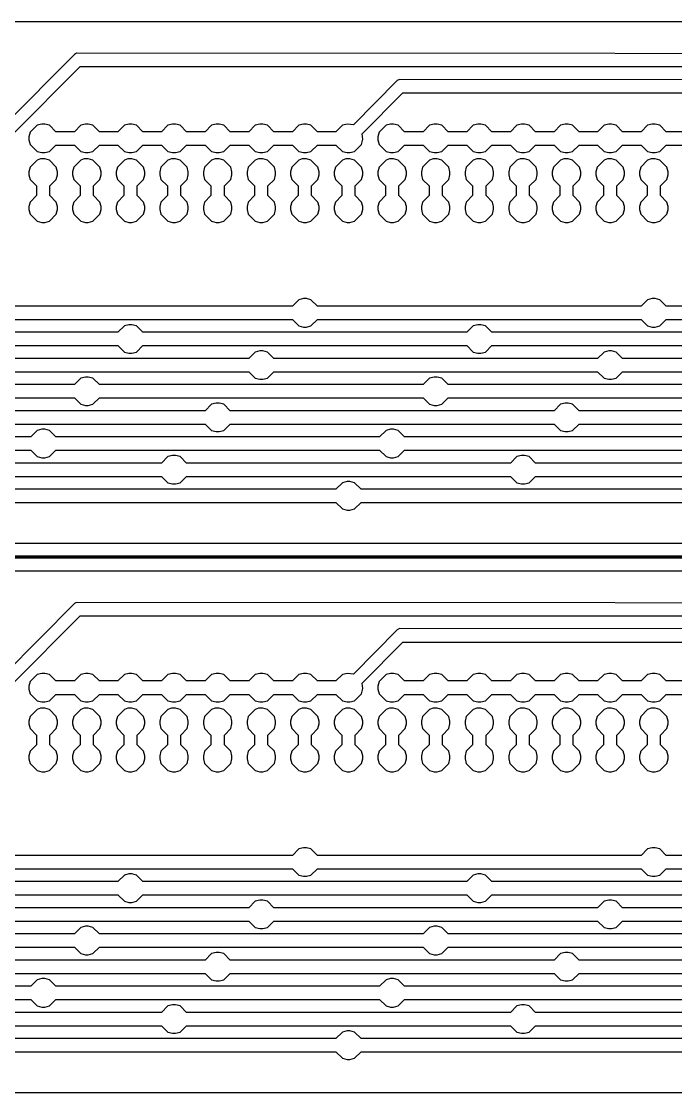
# Model space of a CAD drawing. Header units: millimetres. Extents: x -2 to 222, y 0 to 275.
# Drawn here: x 128.2 to 175.9, y 192 to 270 of the extents above; entities that cross this region are included whole.
import ezdxf

# ---------------------------------------------------------------- set-up
doc = ezdxf.new("R2010")
doc.units = ezdxf.units.MM
for name, color, linetype, lineweight, true_color in [('bottom', 1, 'CONTINUOUS', 25, 0xff0000), ('plocica', 7, 'CONTINUOUS', 25, 0x000000), ('rezanje', 3, 'CONTINUOUS', 200, 0x00ff00)]:
    doc.layers.add(name, color=color, linetype=linetype, lineweight=lineweight, true_color=true_color)

msp = doc.modelspace()

# ---------------------------------------------------------------- linework, layer by layer
at = {"layer": 'bottom'}
for points in [[(132.249333, 267.687), (132.249333, 267.687), (132.08, 267.602333), (127, 262.48)], [(210.650667, 267.644667), (132.249333, 267.687)], [(127.635, 261.802667), (132.503333, 266.713333), (210.312, 266.713333)], [(155.744333, 265.782), (155.744333, 265.782), (155.575, 265.697333), (152.4, 262.48), (151.976667, 262.522333), (151.595667, 262.437667), (151.13, 261.972), (149.775333, 261.972), (149.309667, 262.437667), (148.971, 262.522333), (148.759333, 262.522333), (148.420667, 262.437667), (147.955, 261.972), (146.600333, 261.972), (146.134667, 262.437667), (145.796, 262.522333), (145.584333, 262.522333), (145.245667, 262.437667), (144.78, 261.972), (143.425333, 261.972), (142.959667, 262.437667), (142.621, 262.522333), (142.409333, 262.522333), (142.070667, 262.437667), (141.605, 261.972), (140.250333, 261.972), (139.784667, 262.437667), (139.446, 262.522333), (139.234333, 262.522333), (138.895667, 262.437667), (138.43, 261.972), (137.075333, 261.972), (136.609667, 262.437667), (136.271, 262.522333), (136.059333, 262.522333), (135.720667, 262.437667), (135.255, 261.972), (133.900333, 261.972), (133.434667, 262.437667), (133.096, 262.522333), (132.884333, 262.522333), (132.545667, 262.437667), (132.08, 261.972), (130.725333, 261.972), (130.259667, 262.437667), (129.921, 262.522333), (129.709333, 262.522333), (129.370667, 262.437667), (128.862667, 261.929667), (128.778, 261.591), (128.778, 261.379333), (128.862667, 261.040667), (129.370667, 260.532667), (129.709333, 260.448), (129.921, 260.448), (130.259667, 260.532667), (130.725333, 260.998333), (132.08, 260.998333), (132.545667, 260.532667), (132.884333, 260.448), (133.096, 260.448), (133.434667, 260.532667), (133.900333, 260.998333), (135.255, 260.998333), (135.720667, 260.532667), (136.059333, 260.448), (136.271, 260.448), (136.609667, 260.532667), (137.075333, 260.998333), (138.43, 260.998333), (138.895667, 260.532667), (139.234333, 260.448), (139.446, 260.448), (139.784667, 260.532667), (140.250333, 260.998333), (141.605, 260.998333), (142.070667, 260.532667), (142.409333, 260.448), (142.621, 260.448), (142.959667, 260.532667), (143.425333, 260.998333), (144.78, 260.998333), (145.245667, 260.532667), (145.584333, 260.448), (145.796, 260.448), (146.134667, 260.532667), (146.600333, 260.998333), (147.955, 260.998333), (148.420667, 260.532667), (148.759333, 260.448), (148.971, 260.448), (149.309667, 260.532667), (149.775333, 260.998333), (151.13, 260.998333), (151.595667, 260.532667), (151.934333, 260.448), (152.146, 260.448), (152.484667, 260.532667), (152.992667, 261.040667), (153.077333, 261.421667), (153.035, 261.802667), (155.998333, 264.808333), (209.677, 264.808333)], [(210.015667, 265.739667), (155.744333, 265.782)], [(176.53, 261.972), (175.175333, 261.972), (174.709667, 262.437667), (174.371, 262.522333), (174.159333, 262.522333), (173.820667, 262.437667), (173.355, 261.972), (172.000333, 261.972), (171.534667, 262.437667), (171.196, 262.522333), (170.984333, 262.522333), (170.645667, 262.437667), (170.18, 261.972), (168.825333, 261.972), (168.359667, 262.437667), (168.021, 262.522333), (167.809333, 262.522333), (167.470667, 262.437667), (167.005, 261.972), (165.650333, 261.972), (165.184667, 262.437667), (164.846, 262.522333), (164.634333, 262.522333), (164.295667, 262.437667), (163.83, 261.972), (162.475333, 261.972), (162.009667, 262.437667), (161.671, 262.522333), (161.459333, 262.522333), (161.120667, 262.437667), (160.655, 261.972), (159.300333, 261.972), (158.834667, 262.437667), (158.496, 262.522333), (158.284333, 262.522333), (157.945667, 262.437667), (157.48, 261.972), (156.125333, 261.972), (155.659667, 262.437667), (155.321, 262.522333), (155.109333, 262.522333), (154.770667, 262.437667), (154.262667, 261.929667), (154.178, 261.591), (154.178, 261.379333), (154.262667, 261.040667), (154.770667, 260.532667), (155.109333, 260.448), (155.321, 260.448), (155.659667, 260.532667), (156.125333, 260.998333), (157.48, 260.998333), (157.945667, 260.532667), (158.284333, 260.448), (158.496, 260.448), (158.834667, 260.532667), (159.300333, 260.998333), (160.655, 260.998333), (161.120667, 260.532667), (161.459333, 260.448), (161.671, 260.448), (162.009667, 260.532667), (162.475333, 260.998333), (163.83, 260.998333), (164.295667, 260.532667), (164.634333, 260.448), (164.846, 260.448), (165.184667, 260.532667), (165.650333, 260.998333), (167.005, 260.998333), (167.470667, 260.532667), (167.809333, 260.448), (168.021, 260.448), (168.359667, 260.532667), (168.825333, 260.998333), (170.18, 260.998333), (170.645667, 260.532667), (170.984333, 260.448), (171.196, 260.448), (171.534667, 260.532667), (172.000333, 260.998333), (173.355, 260.998333), (173.820667, 260.532667), (174.159333, 260.448), (174.371, 260.448), (174.709667, 260.532667), (175.175333, 260.998333), (176.53, 260.998333)], [(129.624667, 259.982333), (129.624667, 259.982333), (129.370667, 259.897667), (128.862667, 259.389667), (128.778, 259.051), (128.778, 258.839333), (128.862667, 258.500667), (129.328333, 258.035), (129.328333, 257.315333), (128.862667, 256.849667), (128.778, 256.511), (128.778, 256.299333), (128.862667, 255.960667), (129.370667, 255.452667), (129.709333, 255.368), (129.921, 255.368), (130.259667, 255.452667), (130.767667, 255.960667), (130.852333, 256.299333), (130.852333, 256.511), (130.767667, 256.849667), (130.302, 257.315333), (130.302, 258.035), (130.767667, 258.500667), (130.852333, 258.839333), (130.852333, 259.051), (130.767667, 259.389667), (130.259667, 259.897667), (129.921, 259.982333), (129.624667, 259.982333)], [(132.799667, 259.982333), (132.799667, 259.982333), (132.545667, 259.897667), (132.037667, 259.389667), (131.953, 259.051), (131.953, 258.839333), (132.037667, 258.500667), (132.503333, 258.035), (132.503333, 257.315333), (132.037667, 256.849667), (131.953, 256.511), (131.953, 256.299333), (132.037667, 255.960667), (132.545667, 255.452667), (132.884333, 255.368), (133.096, 255.368), (133.434667, 255.452667), (133.942667, 255.960667), (134.027333, 256.299333), (134.027333, 256.511), (133.942667, 256.849667), (133.477, 257.315333), (133.477, 258.035), (133.942667, 258.500667), (134.027333, 258.839333), (134.027333, 259.051), (133.942667, 259.389667), (133.434667, 259.897667), (133.096, 259.982333), (132.799667, 259.982333)], [(135.974667, 259.982333), (135.974667, 259.982333), (135.720667, 259.897667), (135.212667, 259.389667), (135.128, 259.051), (135.128, 258.839333), (135.212667, 258.500667), (135.678333, 258.035), (135.678333, 257.315333), (135.212667, 256.849667), (135.128, 256.511), (135.128, 256.299333), (135.212667, 255.960667), (135.720667, 255.452667), (136.059333, 255.368), (136.271, 255.368), (136.609667, 255.452667), (137.117667, 255.960667), (137.202333, 256.299333), (137.202333, 256.511), (137.117667, 256.849667), (136.652, 257.315333), (136.652, 258.035), (137.117667, 258.500667), (137.202333, 258.839333), (137.202333, 259.051), (137.117667, 259.389667), (136.609667, 259.897667), (136.271, 259.982333), (135.974667, 259.982333)], [(139.149667, 259.982333), (139.149667, 259.982333), (138.895667, 259.897667), (138.387667, 259.389667), (138.303, 259.051), (138.303, 258.839333), (138.387667, 258.500667), (138.853333, 258.035), (138.853333, 257.315333), (138.387667, 256.849667), (138.303, 256.511), (138.303, 256.299333), (138.387667, 255.960667), (138.895667, 255.452667), (139.234333, 255.368), (139.446, 255.368), (139.784667, 255.452667), (140.292667, 255.960667), (140.377333, 256.299333), (140.377333, 256.511), (140.292667, 256.849667), (139.827, 257.315333), (139.827, 258.035), (140.292667, 258.500667), (140.377333, 258.839333), (140.377333, 259.051), (140.292667, 259.389667), (139.784667, 259.897667), (139.446, 259.982333), (139.149667, 259.982333)], [(142.324667, 259.982333), (142.324667, 259.982333), (142.070667, 259.897667), (141.562667, 259.389667), (141.478, 259.051), (141.478, 258.839333), (141.562667, 258.500667), (142.028333, 258.035), (142.028333, 257.315333), (141.562667, 256.849667), (141.478, 256.511), (141.478, 256.299333), (141.562667, 255.960667), (142.070667, 255.452667), (142.409333, 255.368), (142.621, 255.368), (142.959667, 255.452667), (143.467667, 255.960667), (143.552333, 256.299333), (143.552333, 256.511), (143.467667, 256.849667), (143.002, 257.315333), (143.002, 258.035), (143.467667, 258.500667), (143.552333, 258.839333), (143.552333, 259.051), (143.467667, 259.389667), (142.959667, 259.897667), (142.621, 259.982333), (142.324667, 259.982333)], [(145.499667, 259.982333), (145.499667, 259.982333), (145.245667, 259.897667), (144.737667, 259.389667), (144.653, 259.051), (144.653, 258.839333), (144.737667, 258.500667), (145.203333, 258.035), (145.203333, 257.315333), (144.737667, 256.849667), (144.653, 256.511), (144.653, 256.299333), (144.737667, 255.960667), (145.245667, 255.452667), (145.584333, 255.368), (145.796, 255.368), (146.134667, 255.452667), (146.642667, 255.960667), (146.727333, 256.299333), (146.727333, 256.511), (146.642667, 256.849667), (146.177, 257.315333), (146.177, 258.035), (146.642667, 258.500667), (146.727333, 258.839333), (146.727333, 259.051), (146.642667, 259.389667), (146.134667, 259.897667), (145.796, 259.982333), (145.499667, 259.982333)], [(148.674667, 259.982333), (148.674667, 259.982333), (148.420667, 259.897667), (147.912667, 259.389667), (147.828, 259.051), (147.828, 258.839333), (147.912667, 258.500667), (148.378333, 258.035), (148.378333, 257.315333), (147.912667, 256.849667), (147.828, 256.511), (147.828, 256.299333), (147.912667, 255.960667), (148.420667, 255.452667), (148.759333, 255.368), (148.971, 255.368), (149.309667, 255.452667), (149.817667, 255.960667), (149.902333, 256.299333), (149.902333, 256.511), (149.817667, 256.849667), (149.352, 257.315333), (149.352, 258.035), (149.817667, 258.500667), (149.902333, 258.839333), (149.902333, 259.051), (149.817667, 259.389667), (149.309667, 259.897667), (148.971, 259.982333), (148.674667, 259.982333)], [(151.849667, 259.982333), (151.849667, 259.982333), (151.595667, 259.897667), (151.087667, 259.389667), (151.003, 259.051), (151.003, 258.839333), (151.087667, 258.500667), (151.553333, 258.035), (151.553333, 257.315333), (151.087667, 256.849667), (151.003, 256.511), (151.003, 256.299333), (151.087667, 255.960667), (151.595667, 255.452667), (151.934333, 255.368), (152.146, 255.368), (152.484667, 255.452667), (152.992667, 255.960667), (153.077333, 256.299333), (153.077333, 256.511), (152.992667, 256.849667), (152.527, 257.315333), (152.527, 258.035), (152.992667, 258.500667), (153.077333, 258.839333), (153.077333, 259.051), (152.992667, 259.389667), (152.484667, 259.897667), (152.146, 259.982333), (151.849667, 259.982333)], [(155.024667, 259.982333), (155.024667, 259.982333), (154.770667, 259.897667), (154.262667, 259.389667), (154.178, 259.051), (154.178, 258.839333), (154.262667, 258.500667), (154.728333, 258.035), (154.728333, 257.315333), (154.262667, 256.849667), (154.178, 256.511), (154.178, 256.299333), (154.262667, 255.960667), (154.770667, 255.452667), (155.109333, 255.368), (155.321, 255.368), (155.659667, 255.452667), (156.167667, 255.960667), (156.252333, 256.299333), (156.252333, 256.511), (156.167667, 256.849667), (155.702, 257.315333), (155.702, 258.035), (156.167667, 258.500667), (156.252333, 258.839333), (156.252333, 259.051), (156.167667, 259.389667), (155.659667, 259.897667), (155.321, 259.982333), (155.024667, 259.982333)], [(158.199667, 259.982333), (158.199667, 259.982333), (157.945667, 259.897667), (157.437667, 259.389667), (157.353, 259.051), (157.353, 258.839333), (157.437667, 258.500667), (157.903333, 258.035), (157.903333, 257.315333), (157.437667, 256.849667), (157.353, 256.511), (157.353, 256.299333), (157.437667, 255.960667), (157.945667, 255.452667), (158.284333, 255.368), (158.496, 255.368), (158.834667, 255.452667), (159.342667, 255.960667), (159.427333, 256.299333), (159.427333, 256.511), (159.342667, 256.849667), (158.877, 257.315333), (158.877, 258.035), (159.342667, 258.500667), (159.427333, 258.839333), (159.427333, 259.051), (159.342667, 259.389667), (158.834667, 259.897667), (158.496, 259.982333), (158.199667, 259.982333)], [(161.374667, 259.982333), (161.374667, 259.982333), (161.120667, 259.897667), (160.612667, 259.389667), (160.528, 259.051), (160.528, 258.839333), (160.612667, 258.500667), (161.078333, 258.035), (161.078333, 257.315333), (160.612667, 256.849667), (160.528, 256.511), (160.528, 256.299333), (160.612667, 255.960667), (161.120667, 255.452667), (161.459333, 255.368), (161.671, 255.368), (162.009667, 255.452667), (162.517667, 255.960667), (162.602333, 256.299333), (162.602333, 256.511), (162.517667, 256.849667), (162.052, 257.315333), (162.052, 258.035), (162.517667, 258.500667), (162.602333, 258.839333), (162.602333, 259.051), (162.517667, 259.389667), (162.009667, 259.897667), (161.671, 259.982333), (161.374667, 259.982333)], [(164.549667, 259.982333), (164.549667, 259.982333), (164.295667, 259.897667), (163.787667, 259.389667), (163.703, 259.051), (163.703, 258.839333), (163.787667, 258.500667), (164.253333, 258.035), (164.253333, 257.315333), (163.787667, 256.849667), (163.703, 256.511), (163.703, 256.299333), (163.787667, 255.960667), (164.295667, 255.452667), (164.634333, 255.368), (164.846, 255.368), (165.184667, 255.452667), (165.692667, 255.960667), (165.777333, 256.299333), (165.777333, 256.511), (165.692667, 256.849667), (165.227, 257.315333), (165.227, 258.035), (165.692667, 258.500667), (165.777333, 258.839333), (165.777333, 259.051), (165.692667, 259.389667), (165.184667, 259.897667), (164.846, 259.982333), (164.549667, 259.982333)], [(167.724667, 259.982333), (167.724667, 259.982333), (167.470667, 259.897667), (166.962667, 259.389667), (166.878, 259.051), (166.878, 258.839333), (166.962667, 258.500667), (167.428333, 258.035), (167.428333, 257.315333), (166.962667, 256.849667), (166.878, 256.511), (166.878, 256.299333), (166.962667, 255.960667), (167.470667, 255.452667), (167.809333, 255.368), (168.021, 255.368), (168.359667, 255.452667), (168.867667, 255.960667), (168.952333, 256.299333), (168.952333, 256.511), (168.867667, 256.849667), (168.402, 257.315333), (168.402, 258.035), (168.867667, 258.500667), (168.952333, 258.839333), (168.952333, 259.051), (168.867667, 259.389667), (168.359667, 259.897667), (168.021, 259.982333), (167.724667, 259.982333)], [(170.899667, 259.982333), (170.899667, 259.982333), (170.645667, 259.897667), (170.137667, 259.389667), (170.053, 259.051), (170.053, 258.839333), (170.137667, 258.500667), (170.603333, 258.035), (170.603333, 257.315333), (170.137667, 256.849667), (170.053, 256.511), (170.053, 256.299333), (170.137667, 255.960667), (170.645667, 255.452667), (170.984333, 255.368), (171.196, 255.368), (171.534667, 255.452667), (172.042667, 255.960667), (172.127333, 256.299333), (172.127333, 256.511), (172.042667, 256.849667), (171.577, 257.315333), (171.577, 258.035), (172.042667, 258.500667), (172.127333, 258.839333), (172.127333, 259.051), (172.042667, 259.389667), (171.534667, 259.897667), (171.196, 259.982333), (170.899667, 259.982333)], [(174.074667, 259.982333), (174.074667, 259.982333), (173.820667, 259.897667), (173.312667, 259.389667), (173.228, 259.051), (173.228, 258.839333), (173.312667, 258.500667), (173.778333, 258.035), (173.778333, 257.315333), (173.312667, 256.849667), (173.228, 256.511), (173.228, 256.299333), (173.312667, 255.960667), (173.820667, 255.452667), (174.159333, 255.368), (174.371, 255.368), (174.709667, 255.452667), (175.217667, 255.960667), (175.302333, 256.299333), (175.302333, 256.511), (175.217667, 256.849667), (174.752, 257.315333), (174.752, 258.035), (175.217667, 258.500667), (175.302333, 258.839333), (175.302333, 259.051), (175.217667, 259.389667), (174.709667, 259.897667), (174.371, 259.982333), (174.074667, 259.982333)], [(212.555667, 254.944667), (212.555667, 254.944667), (212.555667, 253.420667), (208.364667, 249.272), (200.575333, 249.272), (200.109667, 249.737667), (199.771, 249.822333), (199.559333, 249.822333), (199.220667, 249.737667), (198.755, 249.272), (175.175333, 249.272), (174.709667, 249.737667), (174.371, 249.822333), (174.159333, 249.822333), (173.820667, 249.737667), (173.355, 249.272), (149.775333, 249.272), (149.309667, 249.737667), (148.971, 249.822333), (148.759333, 249.822333), (148.420667, 249.737667), (147.955, 249.272), (124.375333, 249.272)], [(124.375333, 248.298333), (147.955, 248.298333), (148.420667, 247.832667), (148.759333, 247.748), (148.971, 247.748), (149.309667, 247.832667), (149.775333, 248.298333), (173.355, 248.298333), (173.820667, 247.832667), (174.159333, 247.748), (174.371, 247.748), (174.709667, 247.832667), (175.175333, 248.298333), (198.755, 248.298333)], [(186.055, 247.367), (162.475333, 247.367), (162.009667, 247.832667), (161.671, 247.917333), (161.459333, 247.917333), (161.120667, 247.832667), (160.655, 247.367), (137.075333, 247.367), (136.609667, 247.832667), (136.271, 247.917333), (136.059333, 247.917333), (135.720667, 247.832667), (135.255, 247.367), (111.675333, 247.367)], [(111.675333, 246.393333), (135.255, 246.393333), (135.720667, 245.927667), (136.059333, 245.843), (136.271, 245.843), (136.609667, 245.927667), (137.075333, 246.393333), (160.655, 246.393333), (161.120667, 245.927667), (161.459333, 245.843), (161.671, 245.843), (162.009667, 245.927667), (162.475333, 246.393333), (186.055, 246.393333)], [(195.58, 245.462), (172.000333, 245.462), (171.534667, 245.927667), (171.196, 246.012333), (170.984333, 246.012333), (170.645667, 245.927667), (170.18, 245.462), (146.600333, 245.462), (146.134667, 245.927667), (145.796, 246.012333), (145.584333, 246.012333), (145.245667, 245.927667), (144.78, 245.462), (121.200333, 245.462)], [(121.200333, 244.488333), (144.78, 244.488333), (145.245667, 244.022667), (145.584333, 243.938), (145.796, 243.938), (146.134667, 244.022667), (146.600333, 244.488333), (170.18, 244.488333), (170.645667, 244.022667), (170.984333, 243.938), (171.196, 243.938), (171.534667, 244.022667), (172.000333, 244.488333), (195.58, 244.488333)], [(182.88, 243.557), (159.300333, 243.557), (158.834667, 244.022667), (158.496, 244.107333), (158.284333, 244.107333), (157.945667, 244.022667), (157.48, 243.557), (133.900333, 243.557), (133.434667, 244.022667), (133.096, 244.107333), (132.884333, 244.107333), (132.545667, 244.022667), (132.08, 243.557), (108.500333, 243.557)], [(108.500333, 242.583333), (132.08, 242.583333), (132.545667, 242.117667), (132.884333, 242.033), (133.096, 242.033), (133.434667, 242.117667), (133.900333, 242.583333), (157.48, 242.583333), (157.945667, 242.117667), (158.284333, 242.033), (158.496, 242.033), (158.834667, 242.117667), (159.300333, 242.583333), (182.88, 242.583333)], [(192.405, 241.652), (168.825333, 241.652), (168.359667, 242.117667), (168.021, 242.202333), (167.809333, 242.202333), (167.470667, 242.117667), (167.005, 241.652), (143.425333, 241.652), (142.959667, 242.117667), (142.621, 242.202333), (142.409333, 242.202333), (142.070667, 242.117667), (141.605, 241.652), (118.025333, 241.652)], [(179.705, 239.747), (156.125333, 239.747), (155.659667, 240.212667), (155.321, 240.297333), (155.109333, 240.297333), (154.770667, 240.212667), (154.305, 239.747), (130.725333, 239.747), (130.259667, 240.212667), (129.921, 240.297333), (129.709333, 240.297333), (129.370667, 240.212667), (128.905, 239.747), (105.325333, 239.747)], [(118.025333, 240.678333), (141.605, 240.678333), (142.070667, 240.212667), (142.409333, 240.128), (142.621, 240.128), (142.959667, 240.212667), (143.425333, 240.678333), (167.005, 240.678333), (167.470667, 240.212667), (167.809333, 240.128), (168.021, 240.128), (168.359667, 240.212667), (168.825333, 240.678333), (192.405, 240.678333)], [(105.325333, 238.773333), (128.905, 238.773333), (129.370667, 238.307667), (129.709333, 238.223), (129.921, 238.223), (130.259667, 238.307667), (130.725333, 238.773333), (154.305, 238.773333), (154.770667, 238.307667), (155.109333, 238.223), (155.321, 238.223), (155.659667, 238.307667), (156.125333, 238.773333), (179.705, 238.773333)], [(189.23, 237.842), (165.650333, 237.842), (165.184667, 238.307667), (164.846, 238.392333), (164.634333, 238.392333), (164.295667, 238.307667), (163.83, 237.842), (140.250333, 237.842), (139.784667, 238.307667), (139.446, 238.392333), (139.234333, 238.392333), (138.895667, 238.307667), (138.43, 237.842), (114.850333, 237.842)], [(114.850333, 236.868333), (138.43, 236.868333), (138.895667, 236.402667), (139.234333, 236.318), (139.446, 236.318), (139.784667, 236.402667), (140.250333, 236.868333), (163.83, 236.868333), (164.295667, 236.402667), (164.634333, 236.318), (164.846, 236.318), (165.184667, 236.402667), (165.650333, 236.868333), (189.23, 236.868333)], [(176.53, 235.937), (152.950333, 235.937), (152.484667, 236.402667), (152.146, 236.487333), (151.934333, 236.487333), (151.595667, 236.402667), (151.13, 235.937), (127.550333, 235.937)], [(127.550333, 234.963333), (151.13, 234.963333), (151.595667, 234.497667), (151.934333, 234.413), (152.146, 234.413), (152.484667, 234.497667), (152.950333, 234.963333), (176.53, 234.963333)], [(132.249333, 227.687), (132.249333, 227.687), (132.08, 227.602333), (127, 222.48)], [(210.650667, 227.644667), (132.249333, 227.687)], [(127.635, 221.802667), (132.503333, 226.713333), (210.312, 226.713333)], [(155.744333, 225.782), (155.744333, 225.782), (155.575, 225.697333), (152.4, 222.48), (151.976667, 222.522333), (151.595667, 222.437667), (151.13, 221.972), (149.775333, 221.972), (149.309667, 222.437667), (148.971, 222.522333), (148.759333, 222.522333), (148.420667, 222.437667), (147.955, 221.972), (146.600333, 221.972), (146.134667, 222.437667), (145.796, 222.522333), (145.584333, 222.522333), (145.245667, 222.437667), (144.78, 221.972), (143.425333, 221.972), (142.959667, 222.437667), (142.621, 222.522333), (142.409333, 222.522333), (142.070667, 222.437667), (141.605, 221.972), (140.250333, 221.972), (139.784667, 222.437667), (139.446, 222.522333), (139.234333, 222.522333), (138.895667, 222.437667), (138.43, 221.972), (137.075333, 221.972), (136.609667, 222.437667), (136.271, 222.522333), (136.059333, 222.522333), (135.720667, 222.437667), (135.255, 221.972), (133.900333, 221.972), (133.434667, 222.437667), (133.096, 222.522333), (132.884333, 222.522333), (132.545667, 222.437667), (132.08, 221.972), (130.725333, 221.972), (130.259667, 222.437667), (129.921, 222.522333), (129.709333, 222.522333), (129.370667, 222.437667), (128.862667, 221.929667), (128.778, 221.591), (128.778, 221.379333), (128.862667, 221.040667), (129.370667, 220.532667), (129.709333, 220.448), (129.921, 220.448), (130.259667, 220.532667), (130.725333, 220.998333), (132.08, 220.998333), (132.545667, 220.532667), (132.884333, 220.448), (133.096, 220.448), (133.434667, 220.532667), (133.900333, 220.998333), (135.255, 220.998333), (135.720667, 220.532667), (136.059333, 220.448), (136.271, 220.448), (136.609667, 220.532667), (137.075333, 220.998333), (138.43, 220.998333), (138.895667, 220.532667), (139.234333, 220.448), (139.446, 220.448), (139.784667, 220.532667), (140.250333, 220.998333), (141.605, 220.998333), (142.070667, 220.532667), (142.409333, 220.448), (142.621, 220.448), (142.959667, 220.532667), (143.425333, 220.998333), (144.78, 220.998333), (145.245667, 220.532667), (145.584333, 220.448), (145.796, 220.448), (146.134667, 220.532667), (146.600333, 220.998333), (147.955, 220.998333), (148.420667, 220.532667), (148.759333, 220.448), (148.971, 220.448), (149.309667, 220.532667), (149.775333, 220.998333), (151.13, 220.998333), (151.595667, 220.532667), (151.934333, 220.448), (152.146, 220.448), (152.484667, 220.532667), (152.992667, 221.040667), (153.077333, 221.421667), (153.035, 221.802667), (155.998333, 224.808333), (209.677, 224.808333)], [(210.015667, 225.739667), (155.744333, 225.782)], [(176.53, 221.972), (175.175333, 221.972), (174.709667, 222.437667), (174.371, 222.522333), (174.159333, 222.522333), (173.820667, 222.437667), (173.355, 221.972), (172.000333, 221.972), (171.534667, 222.437667), (171.196, 222.522333), (170.984333, 222.522333), (170.645667, 222.437667), (170.18, 221.972), (168.825333, 221.972), (168.359667, 222.437667), (168.021, 222.522333), (167.809333, 222.522333), (167.470667, 222.437667), (167.005, 221.972), (165.650333, 221.972), (165.184667, 222.437667), (164.846, 222.522333), (164.634333, 222.522333), (164.295667, 222.437667), (163.83, 221.972), (162.475333, 221.972), (162.009667, 222.437667), (161.671, 222.522333), (161.459333, 222.522333), (161.120667, 222.437667), (160.655, 221.972), (159.300333, 221.972), (158.834667, 222.437667), (158.496, 222.522333), (158.284333, 222.522333), (157.945667, 222.437667), (157.48, 221.972), (156.125333, 221.972), (155.659667, 222.437667), (155.321, 222.522333), (155.109333, 222.522333), (154.770667, 222.437667), (154.262667, 221.929667), (154.178, 221.591), (154.178, 221.379333), (154.262667, 221.040667), (154.770667, 220.532667), (155.109333, 220.448), (155.321, 220.448), (155.659667, 220.532667), (156.125333, 220.998333), (157.48, 220.998333), (157.945667, 220.532667), (158.284333, 220.448), (158.496, 220.448), (158.834667, 220.532667), (159.300333, 220.998333), (160.655, 220.998333), (161.120667, 220.532667), (161.459333, 220.448), (161.671, 220.448), (162.009667, 220.532667), (162.475333, 220.998333), (163.83, 220.998333), (164.295667, 220.532667), (164.634333, 220.448), (164.846, 220.448), (165.184667, 220.532667), (165.650333, 220.998333), (167.005, 220.998333), (167.470667, 220.532667), (167.809333, 220.448), (168.021, 220.448), (168.359667, 220.532667), (168.825333, 220.998333), (170.18, 220.998333), (170.645667, 220.532667), (170.984333, 220.448), (171.196, 220.448), (171.534667, 220.532667), (172.000333, 220.998333), (173.355, 220.998333), (173.820667, 220.532667), (174.159333, 220.448), (174.371, 220.448), (174.709667, 220.532667), (175.175333, 220.998333), (176.53, 220.998333)], [(129.624667, 219.982333), (129.624667, 219.982333), (129.370667, 219.897667), (128.862667, 219.389667), (128.778, 219.051), (128.778, 218.839333), (128.862667, 218.500667), (129.328333, 218.035), (129.328333, 217.315333), (128.862667, 216.849667), (128.778, 216.511), (128.778, 216.299333), (128.862667, 215.960667), (129.370667, 215.452667), (129.709333, 215.368), (129.921, 215.368), (130.259667, 215.452667), (130.767667, 215.960667), (130.852333, 216.299333), (130.852333, 216.511), (130.767667, 216.849667), (130.302, 217.315333), (130.302, 218.035), (130.767667, 218.500667), (130.852333, 218.839333), (130.852333, 219.051), (130.767667, 219.389667), (130.259667, 219.897667), (129.921, 219.982333), (129.624667, 219.982333)], [(132.799667, 219.982333), (132.799667, 219.982333), (132.545667, 219.897667), (132.037667, 219.389667), (131.953, 219.051), (131.953, 218.839333), (132.037667, 218.500667), (132.503333, 218.035), (132.503333, 217.315333), (132.037667, 216.849667), (131.953, 216.511), (131.953, 216.299333), (132.037667, 215.960667), (132.545667, 215.452667), (132.884333, 215.368), (133.096, 215.368), (133.434667, 215.452667), (133.942667, 215.960667), (134.027333, 216.299333), (134.027333, 216.511), (133.942667, 216.849667), (133.477, 217.315333), (133.477, 218.035), (133.942667, 218.500667), (134.027333, 218.839333), (134.027333, 219.051), (133.942667, 219.389667), (133.434667, 219.897667), (133.096, 219.982333), (132.799667, 219.982333)], [(135.974667, 219.982333), (135.974667, 219.982333), (135.720667, 219.897667), (135.212667, 219.389667), (135.128, 219.051), (135.128, 218.839333), (135.212667, 218.500667), (135.678333, 218.035), (135.678333, 217.315333), (135.212667, 216.849667), (135.128, 216.511), (135.128, 216.299333), (135.212667, 215.960667), (135.720667, 215.452667), (136.059333, 215.368), (136.271, 215.368), (136.609667, 215.452667), (137.117667, 215.960667), (137.202333, 216.299333), (137.202333, 216.511), (137.117667, 216.849667), (136.652, 217.315333), (136.652, 218.035), (137.117667, 218.500667), (137.202333, 218.839333), (137.202333, 219.051), (137.117667, 219.389667), (136.609667, 219.897667), (136.271, 219.982333), (135.974667, 219.982333)], [(139.149667, 219.982333), (139.149667, 219.982333), (138.895667, 219.897667), (138.387667, 219.389667), (138.303, 219.051), (138.303, 218.839333), (138.387667, 218.500667), (138.853333, 218.035), (138.853333, 217.315333), (138.387667, 216.849667), (138.303, 216.511), (138.303, 216.299333), (138.387667, 215.960667), (138.895667, 215.452667), (139.234333, 215.368), (139.446, 215.368), (139.784667, 215.452667), (140.292667, 215.960667), (140.377333, 216.299333), (140.377333, 216.511), (140.292667, 216.849667), (139.827, 217.315333), (139.827, 218.035), (140.292667, 218.500667), (140.377333, 218.839333), (140.377333, 219.051), (140.292667, 219.389667), (139.784667, 219.897667), (139.446, 219.982333), (139.149667, 219.982333)], [(142.324667, 219.982333), (142.324667, 219.982333), (142.070667, 219.897667), (141.562667, 219.389667), (141.478, 219.051), (141.478, 218.839333), (141.562667, 218.500667), (142.028333, 218.035), (142.028333, 217.315333), (141.562667, 216.849667), (141.478, 216.511), (141.478, 216.299333), (141.562667, 215.960667), (142.070667, 215.452667), (142.409333, 215.368), (142.621, 215.368), (142.959667, 215.452667), (143.467667, 215.960667), (143.552333, 216.299333), (143.552333, 216.511), (143.467667, 216.849667), (143.002, 217.315333), (143.002, 218.035), (143.467667, 218.500667), (143.552333, 218.839333), (143.552333, 219.051), (143.467667, 219.389667), (142.959667, 219.897667), (142.621, 219.982333), (142.324667, 219.982333)], [(145.499667, 219.982333), (145.499667, 219.982333), (145.245667, 219.897667), (144.737667, 219.389667), (144.653, 219.051), (144.653, 218.839333), (144.737667, 218.500667), (145.203333, 218.035), (145.203333, 217.315333), (144.737667, 216.849667), (144.653, 216.511), (144.653, 216.299333), (144.737667, 215.960667), (145.245667, 215.452667), (145.584333, 215.368), (145.796, 215.368), (146.134667, 215.452667), (146.642667, 215.960667), (146.727333, 216.299333), (146.727333, 216.511), (146.642667, 216.849667), (146.177, 217.315333), (146.177, 218.035), (146.642667, 218.500667), (146.727333, 218.839333), (146.727333, 219.051), (146.642667, 219.389667), (146.134667, 219.897667), (145.796, 219.982333), (145.499667, 219.982333)], [(148.674667, 219.982333), (148.674667, 219.982333), (148.420667, 219.897667), (147.912667, 219.389667), (147.828, 219.051), (147.828, 218.839333), (147.912667, 218.500667), (148.378333, 218.035), (148.378333, 217.315333), (147.912667, 216.849667), (147.828, 216.511), (147.828, 216.299333), (147.912667, 215.960667), (148.420667, 215.452667), (148.759333, 215.368), (148.971, 215.368), (149.309667, 215.452667), (149.817667, 215.960667), (149.902333, 216.299333), (149.902333, 216.511), (149.817667, 216.849667), (149.352, 217.315333), (149.352, 218.035), (149.817667, 218.500667), (149.902333, 218.839333), (149.902333, 219.051), (149.817667, 219.389667), (149.309667, 219.897667), (148.971, 219.982333), (148.674667, 219.982333)], [(151.849667, 219.982333), (151.849667, 219.982333), (151.595667, 219.897667), (151.087667, 219.389667), (151.003, 219.051), (151.003, 218.839333), (151.087667, 218.500667), (151.553333, 218.035), (151.553333, 217.315333), (151.087667, 216.849667), (151.003, 216.511), (151.003, 216.299333), (151.087667, 215.960667), (151.595667, 215.452667), (151.934333, 215.368), (152.146, 215.368), (152.484667, 215.452667), (152.992667, 215.960667), (153.077333, 216.299333), (153.077333, 216.511), (152.992667, 216.849667), (152.527, 217.315333), (152.527, 218.035), (152.992667, 218.500667), (153.077333, 218.839333), (153.077333, 219.051), (152.992667, 219.389667), (152.484667, 219.897667), (152.146, 219.982333), (151.849667, 219.982333)], [(155.024667, 219.982333), (155.024667, 219.982333), (154.770667, 219.897667), (154.262667, 219.389667), (154.178, 219.051), (154.178, 218.839333), (154.262667, 218.500667), (154.728333, 218.035), (154.728333, 217.315333), (154.262667, 216.849667), (154.178, 216.511), (154.178, 216.299333), (154.262667, 215.960667), (154.770667, 215.452667), (155.109333, 215.368), (155.321, 215.368), (155.659667, 215.452667), (156.167667, 215.960667), (156.252333, 216.299333), (156.252333, 216.511), (156.167667, 216.849667), (155.702, 217.315333), (155.702, 218.035), (156.167667, 218.500667), (156.252333, 218.839333), (156.252333, 219.051), (156.167667, 219.389667), (155.659667, 219.897667), (155.321, 219.982333), (155.024667, 219.982333)], [(158.199667, 219.982333), (158.199667, 219.982333), (157.945667, 219.897667), (157.437667, 219.389667), (157.353, 219.051), (157.353, 218.839333), (157.437667, 218.500667), (157.903333, 218.035), (157.903333, 217.315333), (157.437667, 216.849667), (157.353, 216.511), (157.353, 216.299333), (157.437667, 215.960667), (157.945667, 215.452667), (158.284333, 215.368), (158.496, 215.368), (158.834667, 215.452667), (159.342667, 215.960667), (159.427333, 216.299333), (159.427333, 216.511), (159.342667, 216.849667), (158.877, 217.315333), (158.877, 218.035), (159.342667, 218.500667), (159.427333, 218.839333), (159.427333, 219.051), (159.342667, 219.389667), (158.834667, 219.897667), (158.496, 219.982333), (158.199667, 219.982333)], [(161.374667, 219.982333), (161.374667, 219.982333), (161.120667, 219.897667), (160.612667, 219.389667), (160.528, 219.051), (160.528, 218.839333), (160.612667, 218.500667), (161.078333, 218.035), (161.078333, 217.315333), (160.612667, 216.849667), (160.528, 216.511), (160.528, 216.299333), (160.612667, 215.960667), (161.120667, 215.452667), (161.459333, 215.368), (161.671, 215.368), (162.009667, 215.452667), (162.517667, 215.960667), (162.602333, 216.299333), (162.602333, 216.511), (162.517667, 216.849667), (162.052, 217.315333), (162.052, 218.035), (162.517667, 218.500667), (162.602333, 218.839333), (162.602333, 219.051), (162.517667, 219.389667), (162.009667, 219.897667), (161.671, 219.982333), (161.374667, 219.982333)], [(164.549667, 219.982333), (164.549667, 219.982333), (164.295667, 219.897667), (163.787667, 219.389667), (163.703, 219.051), (163.703, 218.839333), (163.787667, 218.500667), (164.253333, 218.035), (164.253333, 217.315333), (163.787667, 216.849667), (163.703, 216.511), (163.703, 216.299333), (163.787667, 215.960667), (164.295667, 215.452667), (164.634333, 215.368), (164.846, 215.368), (165.184667, 215.452667), (165.692667, 215.960667), (165.777333, 216.299333), (165.777333, 216.511), (165.692667, 216.849667), (165.227, 217.315333), (165.227, 218.035), (165.692667, 218.500667), (165.777333, 218.839333), (165.777333, 219.051), (165.692667, 219.389667), (165.184667, 219.897667), (164.846, 219.982333), (164.549667, 219.982333)], [(167.724667, 219.982333), (167.724667, 219.982333), (167.470667, 219.897667), (166.962667, 219.389667), (166.878, 219.051), (166.878, 218.839333), (166.962667, 218.500667), (167.428333, 218.035), (167.428333, 217.315333), (166.962667, 216.849667), (166.878, 216.511), (166.878, 216.299333), (166.962667, 215.960667), (167.470667, 215.452667), (167.809333, 215.368), (168.021, 215.368), (168.359667, 215.452667), (168.867667, 215.960667), (168.952333, 216.299333), (168.952333, 216.511), (168.867667, 216.849667), (168.402, 217.315333), (168.402, 218.035), (168.867667, 218.500667), (168.952333, 218.839333), (168.952333, 219.051), (168.867667, 219.389667), (168.359667, 219.897667), (168.021, 219.982333), (167.724667, 219.982333)], [(170.899667, 219.982333), (170.899667, 219.982333), (170.645667, 219.897667), (170.137667, 219.389667), (170.053, 219.051), (170.053, 218.839333), (170.137667, 218.500667), (170.603333, 218.035), (170.603333, 217.315333), (170.137667, 216.849667), (170.053, 216.511), (170.053, 216.299333), (170.137667, 215.960667), (170.645667, 215.452667), (170.984333, 215.368), (171.196, 215.368), (171.534667, 215.452667), (172.042667, 215.960667), (172.127333, 216.299333), (172.127333, 216.511), (172.042667, 216.849667), (171.577, 217.315333), (171.577, 218.035), (172.042667, 218.500667), (172.127333, 218.839333), (172.127333, 219.051), (172.042667, 219.389667), (171.534667, 219.897667), (171.196, 219.982333), (170.899667, 219.982333)], [(174.074667, 219.982333), (174.074667, 219.982333), (173.820667, 219.897667), (173.312667, 219.389667), (173.228, 219.051), (173.228, 218.839333), (173.312667, 218.500667), (173.778333, 218.035), (173.778333, 217.315333), (173.312667, 216.849667), (173.228, 216.511), (173.228, 216.299333), (173.312667, 215.960667), (173.820667, 215.452667), (174.159333, 215.368), (174.371, 215.368), (174.709667, 215.452667), (175.217667, 215.960667), (175.302333, 216.299333), (175.302333, 216.511), (175.217667, 216.849667), (174.752, 217.315333), (174.752, 218.035), (175.217667, 218.500667), (175.302333, 218.839333), (175.302333, 219.051), (175.217667, 219.389667), (174.709667, 219.897667), (174.371, 219.982333), (174.074667, 219.982333)], [(212.555667, 214.944667), (212.555667, 214.944667), (212.555667, 213.420667), (208.364667, 209.272), (200.575333, 209.272), (200.109667, 209.737667), (199.771, 209.822333), (199.559333, 209.822333), (199.220667, 209.737667), (198.755, 209.272), (175.175333, 209.272), (174.709667, 209.737667), (174.371, 209.822333), (174.159333, 209.822333), (173.820667, 209.737667), (173.355, 209.272), (149.775333, 209.272), (149.309667, 209.737667), (148.971, 209.822333), (148.759333, 209.822333), (148.420667, 209.737667), (147.955, 209.272), (124.375333, 209.272)], [(124.375333, 208.298333), (147.955, 208.298333), (148.420667, 207.832667), (148.759333, 207.748), (148.971, 207.748), (149.309667, 207.832667), (149.775333, 208.298333), (173.355, 208.298333), (173.820667, 207.832667), (174.159333, 207.748), (174.371, 207.748), (174.709667, 207.832667), (175.175333, 208.298333), (198.755, 208.298333)], [(186.055, 207.367), (162.475333, 207.367), (162.009667, 207.832667), (161.671, 207.917333), (161.459333, 207.917333), (161.120667, 207.832667), (160.655, 207.367), (137.075333, 207.367), (136.609667, 207.832667), (136.271, 207.917333), (136.059333, 207.917333), (135.720667, 207.832667), (135.255, 207.367), (111.675333, 207.367)], [(111.675333, 206.393333), (135.255, 206.393333), (135.720667, 205.927667), (136.059333, 205.843), (136.271, 205.843), (136.609667, 205.927667), (137.075333, 206.393333), (160.655, 206.393333), (161.120667, 205.927667), (161.459333, 205.843), (161.671, 205.843), (162.009667, 205.927667), (162.475333, 206.393333), (186.055, 206.393333)], [(195.58, 205.462), (172.000333, 205.462), (171.534667, 205.927667), (171.196, 206.012333), (170.984333, 206.012333), (170.645667, 205.927667), (170.18, 205.462), (146.600333, 205.462), (146.134667, 205.927667), (145.796, 206.012333), (145.584333, 206.012333), (145.245667, 205.927667), (144.78, 205.462), (121.200333, 205.462)], [(121.200333, 204.488333), (144.78, 204.488333), (145.245667, 204.022667), (145.584333, 203.938), (145.796, 203.938), (146.134667, 204.022667), (146.600333, 204.488333), (170.18, 204.488333), (170.645667, 204.022667), (170.984333, 203.938), (171.196, 203.938), (171.534667, 204.022667), (172.000333, 204.488333), (195.58, 204.488333)], [(182.88, 203.557), (159.300333, 203.557), (158.834667, 204.022667), (158.496, 204.107333), (158.284333, 204.107333), (157.945667, 204.022667), (157.48, 203.557), (133.900333, 203.557), (133.434667, 204.022667), (133.096, 204.107333), (132.884333, 204.107333), (132.545667, 204.022667), (132.08, 203.557), (108.500333, 203.557)], [(108.500333, 202.583333), (132.08, 202.583333), (132.545667, 202.117667), (132.884333, 202.033), (133.096, 202.033), (133.434667, 202.117667), (133.900333, 202.583333), (157.48, 202.583333), (157.945667, 202.117667), (158.284333, 202.033), (158.496, 202.033), (158.834667, 202.117667), (159.300333, 202.583333), (182.88, 202.583333)], [(192.405, 201.652), (168.825333, 201.652), (168.359667, 202.117667), (168.021, 202.202333), (167.809333, 202.202333), (167.470667, 202.117667), (167.005, 201.652), (143.425333, 201.652), (142.959667, 202.117667), (142.621, 202.202333), (142.409333, 202.202333), (142.070667, 202.117667), (141.605, 201.652), (118.025333, 201.652)], [(118.025333, 200.678333), (141.605, 200.678333), (142.070667, 200.212667), (142.409333, 200.128), (142.621, 200.128), (142.959667, 200.212667), (143.425333, 200.678333), (167.005, 200.678333), (167.470667, 200.212667), (167.809333, 200.128), (168.021, 200.128), (168.359667, 200.212667), (168.825333, 200.678333), (192.405, 200.678333)], [(179.705, 199.747), (156.125333, 199.747), (155.659667, 200.212667), (155.321, 200.297333), (155.109333, 200.297333), (154.770667, 200.212667), (154.305, 199.747), (130.725333, 199.747), (130.259667, 200.212667), (129.921, 200.297333), (129.709333, 200.297333), (129.370667, 200.212667), (128.905, 199.747), (105.325333, 199.747)], [(105.325333, 198.773333), (128.905, 198.773333), (129.370667, 198.307667), (129.709333, 198.223), (129.921, 198.223), (130.259667, 198.307667), (130.725333, 198.773333), (154.305, 198.773333), (154.770667, 198.307667), (155.109333, 198.223), (155.321, 198.223), (155.659667, 198.307667), (156.125333, 198.773333), (179.705, 198.773333)], [(189.23, 197.842), (165.650333, 197.842), (165.184667, 198.307667), (164.846, 198.392333), (164.634333, 198.392333), (164.295667, 198.307667), (163.83, 197.842), (140.250333, 197.842), (139.784667, 198.307667), (139.446, 198.392333), (139.234333, 198.392333), (138.895667, 198.307667), (138.43, 197.842), (114.850333, 197.842)], [(114.850333, 196.868333), (138.43, 196.868333), (138.895667, 196.402667), (139.234333, 196.318), (139.446, 196.318), (139.784667, 196.402667), (140.250333, 196.868333), (163.83, 196.868333), (164.295667, 196.402667), (164.634333, 196.318), (164.846, 196.318), (165.184667, 196.402667), (165.650333, 196.868333), (189.23, 196.868333)], [(176.53, 195.937), (152.950333, 195.937), (152.484667, 196.402667), (152.146, 196.487333), (151.934333, 196.487333), (151.595667, 196.402667), (151.13, 195.937), (127.550333, 195.937)], [(127.550333, 194.963333), (151.13, 194.963333), (151.595667, 194.497667), (151.934333, 194.413), (152.146, 194.413), (152.484667, 194.497667), (152.950333, 194.963333), (176.53, 194.963333)]]:
    msp.add_lwpolyline(points, dxfattribs=at)
at = {"layer": 'plocica'}
for p, q in [((0, 270), (220, 270)), ((0, 232), (220, 232)), ((0, 230), (220, 230)), ((0, 192), (220, 192))]:
    msp.add_line(p, q, dxfattribs=at)
at = {"layer": 'rezanje'}
msp.add_line((-2, 231), (222, 231), dxfattribs=at)

doc.saveas('drawing.dxf')
